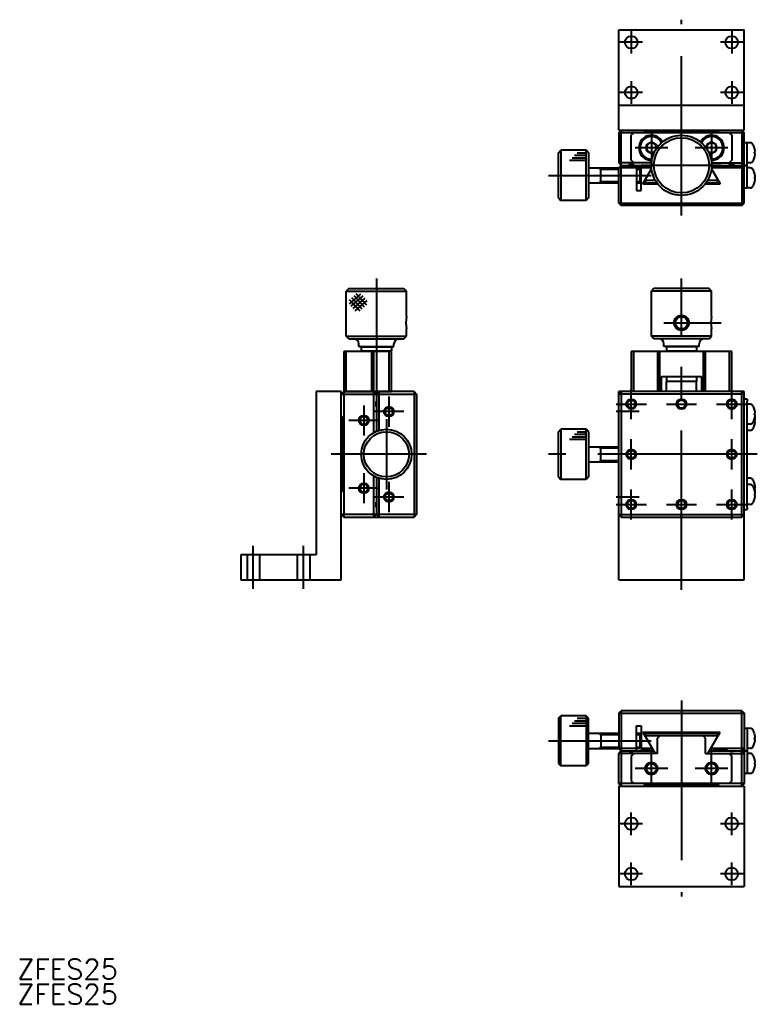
# Model space of a CAD drawing. Extents: x 1 to 277, y 0 to 196.
# Drawn here: x 0.5 to 147.4, y 0 to 196.1 of the extents above; entities that cross this region are included whole.
import ezdxf

# ---------------------------------------------------------------- set-up
doc = ezdxf.new("R2010")
doc.units = 0
doc.linetypes.add('CENTER', pattern=[50.8, 31.75, -6.35, 6.35, -6.35])
doc.linetypes.add('DASHED', pattern=[19.05, 12.7, -6.35])
doc.layers.get('0').update_dxf_attribs({"linetype": 'CONTINUOUS'})
doc.layers.add('CENTER', color=1, linetype='CENTER')
doc.styles.get("Standard").update_dxf_attribs({"font": 'txt.shx', "height": 3, "bigfont": 'bigfont.shx'})

# ---------------------------------------------------------------- blocks, each defined once
blk = doc.blocks.new('*U3')
at = {"color": 7, "linetype": 'CONTINUOUS'}
blk.add_text('ZFES25', height=4, dxfattribs=at).set_placement((0, 5))
blk = doc.blocks.new('*U4')
at = {"color": 7, "linetype": 'CONTINUOUS'}
blk.add_text('ZFES25', height=4, dxfattribs=at).set_placement((0, 0))

msp = doc.modelspace()

# ---------------------------------------------------------------- linework, layer by layer
at = {"color": 7, "linetype": 'CONTINUOUS'}
for p, q in [((119.8, 194.05), (144.8, 194.05)), ((119.8, 174.05), (119.8, 194.05)), ((144.8, 174.05), (144.8, 194.05)), ((119.8, 179.05), (144.8, 179.05)), ((119.8, 173.55), (120.3, 174.05)), ((119.8, 174.05), (144.8, 174.05)), ((144.8, 173.55), (119.8, 173.55)), ((119.8, 173.55), (119.8, 167.55)), ((120.3, 159.05), (120.3, 174.05)), ((122.3, 173.05), (122.8, 173.55)), ((122.3, 168.05), (122.3, 173.05)), ((124.8, 173.85), (124.8, 174.05)), ((139.8, 173.85), (124.8, 173.85)), ((139.8, 174.05), (139.8, 173.85)), ((141.8, 173.55), (142.3, 173.05)), ((142.3, 173.05), (142.3, 168.05)), ((144.3, 174.05), (144.8, 173.55)), ((144.3, 174.05), (144.3, 159.05)), ((144.8, 159.55), (144.8, 173.55)), ((125.3, 171.13), (126.3, 171.71)), ((125.3, 169.98), (125.3, 171.13)), ((126.3, 171.71), (127.3, 171.13)), ((127.3, 171.13), (127.3, 170.37)), ((138.3, 171.71), (137.3, 171.13)), ((137.3, 171.13), (137.3, 170.37)), ((139.3, 171.13), (138.3, 171.71)), ((139.3, 169.98), (139.3, 171.13)), ((145.4, 171.55), (144.8, 171.55)), ((145.4, 162.55), (145.4, 171.55)), ((146, 171.53), (145.4, 171.55)), ((107.8, 169.55), (108.3, 170.05)), ((107.8, 160.55), (107.8, 169.55)), ((108.3, 170.05), (108.3, 160.05)), ((113.3, 170.05), (108.3, 170.05)), ((113.3, 160.05), (113.3, 170.05)), ((113.8, 169.55), (113.3, 170.05)), ((113.8, 169.55), (113.8, 160.55)), ((126.3, 169.4), (125.3, 169.98)), ((126.95, 169.78), (126.3, 169.4)), ((137.64, 169.78), (138.3, 169.4)), ((138.3, 169.4), (139.3, 169.98)), ((146.86, 170.47), (146.86, 170.47)), ((146.86, 169.69), (146.98, 169.72)), ((146.86, 169.41), (146.86, 169.69)), ((146.86, 169.41), (146.98, 169.39)), ((146.86, 168.63), (146.86, 168.64)), ((120.3, 167.05), (119.8, 167.55)), ((126.32, 167.55), (119.8, 167.55)), ((120.3, 167.05), (119.8, 166.55)), ((120.3, 167.05), (126.74, 167.05)), ((122.8, 167.55), (122.3, 168.05)), ((123.36, 167.05), (123.36, 162.05)), ((124.26, 162.05), (124.26, 166.75)), ((124.26, 166.75), (126.07, 166.75)), ((126.32, 166.32), (126.07, 166.75)), ((137.85, 167.05), (144.3, 167.05)), ((138.28, 167.55), (144.8, 167.55)), ((138.53, 166.75), (138.28, 166.32)), ((138.53, 166.75), (141.24, 166.75)), ((141.24, 166.75), (141.24, 167.05)), ((141.24, 167.05), (144.3, 167.05)), ((142.3, 168.05), (141.8, 167.55)), ((144.8, 167.55), (144.3, 167.05)), ((144.8, 166.55), (144.3, 167.05)), ((144.8, 167.05), (145.4, 167.05)), ((145.4, 167.05), (144.8, 167.05)), ((146, 167.57), (145.4, 167.55)), ((113.8, 166.55), (119.8, 166.55)), ((116.26, 163.55), (116.26, 166.55)), ((123.99, 166.55), (119.8, 166.55)), ((119.8, 159.55), (119.8, 166.55)), ((124.26, 166.28), (123.99, 166.55)), ((123.99, 166.55), (123.99, 163.55)), ((126.18, 166.55), (124.26, 166.55)), ((124.61, 163.35), (126.34, 166.35)), ((138.26, 166.35), (139.99, 163.35)), ((144.8, 166.55), (138.41, 166.55)), ((146, 166.53), (145.4, 166.55)), ((146.86, 165.47), (146.86, 165.47)), ((146.86, 164.69), (146.98, 164.72)), ((146.86, 164.69), (146.86, 164.41)), ((113.8, 163.55), (119.8, 163.55)), ((123.36, 163.55), (123.99, 163.55)), ((124.26, 163.82), (123.99, 163.55)), ((124.61, 163.35), (127.57, 163.35)), ((124.97, 163.99), (125.22, 163.55)), ((127.1, 164.05), (125.01, 164.05)), ((125.22, 163.55), (127.42, 163.55)), ((137.02, 163.35), (139.99, 163.35)), ((137.17, 163.55), (139.37, 163.55)), ((139.59, 164.05), (137.49, 164.05)), ((139.37, 163.55), (139.62, 163.99)), ((146.86, 164.41), (146.98, 164.39)), ((146.86, 163.64), (146.86, 163.63)), ((123.36, 162.05), (124.26, 162.05)), ((144.8, 162.55), (145.4, 162.55)), ((146, 162.57), (145.4, 162.55)), ((107.8, 160.55), (108.3, 160.05)), ((113.3, 160.05), (108.3, 160.05)), ((113.8, 160.55), (113.3, 160.05)), ((119.8, 159.55), (120.3, 159.05)), ((119.8, 159.55), (144.8, 159.55)), ((144.3, 159.05), (120.3, 159.05)), ((144.3, 159.05), (144.8, 159.55)), ((66.04, 142.51), (65.54, 142.01)), ((65.54, 142.01), (77.54, 142.01)), ((65.54, 133.01), (65.54, 142.01)), ((66.04, 142.51), (77.04, 142.51)), ((77.04, 142.51), (77.54, 142.01)), ((77.54, 136.94), (77.54, 142.01)), ((126.8, 142.51), (126.3, 142.01)), ((138.3, 142.01), (126.3, 142.01)), ((126.3, 133.01), (126.3, 142.01)), ((137.8, 142.51), (126.8, 142.51)), ((137.8, 142.51), (138.3, 142.01)), ((138.3, 136.94), (138.3, 142.01)), ((77.54, 133.01), (77.54, 134.48)), ((138.3, 133.01), (138.3, 134.48)), ((65.54, 133.01), (77.54, 133.01)), ((66.04, 132.51), (65.54, 133.01)), ((66.04, 132.51), (77.04, 132.51)), ((68.04, 131.01), (68.04, 131.51)), ((75.04, 131.01), (75.04, 131.51)), ((77.04, 132.51), (77.54, 133.01)), ((138.3, 133.01), (126.3, 133.01)), ((126.8, 132.51), (126.3, 133.01)), ((137.8, 132.51), (126.8, 132.51)), ((128.8, 131.01), (128.8, 131.51)), ((135.8, 131.01), (135.8, 131.51)), ((137.8, 132.51), (138.3, 133.01)), ((65.04, 130.01), (65.04, 122.01)), ((74.54, 130.01), (65.04, 130.01)), ((65.54, 122.01), (65.54, 130.01)), ((68.04, 131.01), (75.04, 131.01)), ((68.64, 131.01), (68.54, 130.91)), ((68.54, 130.91), (68.54, 130.11)), ((68.54, 130.91), (74.54, 130.91)), ((68.54, 130.11), (74.54, 130.11)), ((68.64, 130.01), (68.54, 130.11)), ((70.54, 130.01), (70.54, 122.01)), ((71.04, 122.01), (71.04, 130.01)), ((74.04, 130.01), (74.04, 122.01)), ((74.44, 131.01), (74.54, 130.91)), ((74.44, 130.01), (74.54, 130.11)), ((74.54, 130.91), (74.54, 130.11)), ((74.54, 122.01), (74.54, 130.01)), ((142.3, 130.01), (122.3, 130.01)), ((122.3, 130.01), (122.3, 122.01)), ((122.8, 122.01), (122.8, 130.01)), ((127.5, 130.01), (127.5, 122.01)), ((128, 122.01), (128, 130.01)), ((135.8, 131.01), (128.8, 131.01)), ((129.4, 131.01), (129.3, 130.91)), ((135.3, 130.91), (129.3, 130.91)), ((129.3, 130.91), (129.3, 130.11)), ((129.3, 130.11), (135.3, 130.11)), ((129.4, 130.01), (129.3, 130.11)), ((135.2, 131.01), (135.3, 130.91)), ((135.2, 130.01), (135.3, 130.11)), ((135.3, 130.91), (135.3, 130.11)), ((136.6, 130.01), (136.6, 122.01)), ((137.1, 122.01), (137.1, 130.01)), ((141.8, 130.01), (141.8, 122.01)), ((142.3, 122.01), (142.3, 130.01)), ((128.3, 122.01), (128.3, 125.01)), ((128.3, 125.01), (136.3, 125.01)), ((129.4, 125.01), (129.3, 124.91)), ((135.3, 124.91), (129.3, 124.91)), ((129.3, 124.91), (129.3, 124.11)), ((129.3, 124.11), (135.3, 124.11)), ((129.4, 124.01), (129.3, 124.11)), ((135.3, 124.01), (129.3, 124.01)), ((129.3, 122.01), (129.3, 124.01)), ((135.2, 125.01), (135.3, 124.91)), ((135.2, 124.01), (135.3, 124.11)), ((135.3, 124.91), (135.3, 124.11)), ((135.3, 122.01), (135.3, 124.01)), ((136.3, 125.01), (136.3, 122.01)), ((64.54, 122.01), (59.54, 122.01)), ((59.54, 122.01), (59.54, 89.51)), ((64.54, 121.51), (65.04, 122.01)), ((64.54, 84.51), (64.54, 122.01)), ((65.04, 122.01), (65.04, 97.01)), ((72.04, 122.01), (65.04, 122.01)), ((65.04, 122.01), (74.54, 122.01)), ((71.04, 113.84), (71.04, 122.01)), ((71.04, 122.01), (71.54, 121.51)), ((71.54, 121.51), (72.04, 122.01)), ((79.04, 122.01), (72.04, 122.01)), ((72.04, 122.01), (72.04, 114.28)), ((79.04, 122.01), (79.54, 121.51)), ((79.04, 122.01), (79.04, 97.01)), ((119.8, 84.51), (119.8, 122.01)), ((144.8, 122.01), (119.8, 122.01)), ((119.8, 121.51), (120.3, 122.01)), ((120.3, 122.01), (120.3, 97.01)), ((144.3, 97.01), (144.3, 122.01)), ((144.3, 122.01), (144.8, 121.51)), ((144.8, 84.51), (144.8, 122.01)), ((64.54, 121.51), (79.54, 121.51)), ((71.54, 121.51), (71.54, 114.09)), ((79.54, 121.51), (79.54, 97.51)), ((144.8, 121.51), (119.8, 121.51)), ((145.4, 120.51), (144.8, 120.51)), ((145.4, 120.51), (145.4, 120.01)), ((145.4, 99.01), (145.4, 120.01)), ((146, 119.49), (145.4, 119.51)), ((146.86, 118.43), (146.86, 118.43)), ((146.86, 117.65), (146.98, 117.67)), ((146.86, 117.37), (146.86, 117.65)), ((64.54, 117.01), (64.74, 117.01)), ((64.74, 117.01), (64.74, 102.01)), ((146.86, 117.37), (146.98, 117.35)), ((146.86, 116.59), (146.86, 116.59)), ((146.86, 116.4), (146.98, 116.42)), ((146.86, 116.12), (146.86, 116.4)), ((146.86, 116.12), (146.98, 116.1)), ((107.8, 114.01), (108.3, 114.51)), ((107.8, 105.01), (107.8, 114.01)), ((108.3, 114.51), (108.3, 104.51)), ((113.3, 114.51), (108.3, 114.51)), ((113.3, 104.51), (113.3, 114.51)), ((113.8, 114.01), (113.3, 114.51)), ((113.8, 114.01), (113.8, 105.01)), ((146, 115.53), (145.4, 115.51)), ((146, 114.28), (145.4, 114.26)), ((146.86, 115.34), (146.86, 115.34)), ((113.8, 111.01), (119.8, 111.01)), ((116.26, 108.01), (116.26, 111.01)), ((113.8, 108.01), (119.8, 108.01)), ((71.04, 97.01), (71.04, 105.18)), ((71.54, 104.93), (71.54, 97.51)), ((72.04, 104.74), (72.04, 97.01)), ((107.8, 105.01), (108.3, 104.51)), ((113.3, 104.51), (108.3, 104.51)), ((113.8, 105.01), (113.3, 104.51)), ((146, 104.74), (145.4, 104.76)), ((64.74, 102.01), (64.54, 102.01)), ((146, 103.49), (145.4, 103.51)), ((146.86, 103.68), (146.86, 103.68)), ((146.86, 102.9), (146.98, 102.92)), ((146.86, 102.9), (146.86, 102.62)), ((146.86, 102.62), (146.98, 102.6)), ((146.86, 102.43), (146.86, 102.43)), ((146.86, 101.65), (146.98, 101.67)), ((146.86, 101.65), (146.86, 101.37)), ((146.86, 101.37), (146.98, 101.35)), ((146.86, 100.59), (146.86, 100.59)), ((144.8, 98.51), (145.4, 98.51)), ((146, 99.53), (145.4, 99.51)), ((145.4, 99.01), (145.4, 98.51)), ((79.54, 97.51), (64.54, 97.51)), ((65.04, 97.01), (64.54, 97.51)), ((65.04, 97.01), (72.04, 97.01)), ((71.54, 97.51), (71.04, 97.01)), ((72.04, 97.01), (71.54, 97.51)), ((72.04, 97.01), (79.04, 97.01)), ((79.54, 97.51), (79.04, 97.01)), ((119.8, 97.51), (144.8, 97.51)), ((120.3, 97.01), (119.8, 97.51)), ((120.3, 97.01), (144.3, 97.01)), ((144.8, 97.51), (144.3, 97.01)), ((59.54, 89.51), (44.54, 89.51)), ((44.54, 89.51), (44.54, 84.51)), ((44.54, 84.51), (64.54, 84.51)), ((119.8, 84.51), (144.8, 84.51)), ((107.8, 56.96), (108.3, 57.46)), ((107.8, 56.96), (107.8, 47.96)), ((108.3, 47.46), (108.3, 57.46)), ((113.3, 57.46), (108.3, 57.46)), ((113.3, 57.46), (113.3, 47.46)), ((113.8, 56.96), (113.3, 57.46)), ((113.8, 47.96), (113.8, 56.96)), ((119.8, 57.96), (120.3, 58.46)), ((119.8, 57.96), (144.8, 57.96)), ((119.8, 57.96), (119.8, 50.96)), ((120.3, 58.46), (120.3, 43.46)), ((144.3, 58.46), (120.3, 58.46)), ((144.3, 43.46), (144.3, 58.46)), ((144.3, 58.46), (144.8, 57.96)), ((144.8, 57.96), (144.8, 43.96)), ((123.36, 55.46), (124.26, 55.46)), ((123.36, 50.46), (123.36, 55.46)), ((124.26, 55.46), (124.26, 50.76)), ((144.8, 54.96), (145.4, 54.96)), ((145.4, 54.96), (145.4, 45.96)), ((146, 54.94), (145.4, 54.96)), ((113.8, 53.96), (119.8, 53.96)), ((116.26, 53.96), (116.26, 50.96)), ((123.36, 53.96), (123.99, 53.96)), ((124.26, 53.69), (123.99, 53.96)), ((123.99, 53.96), (123.99, 50.96)), ((124.61, 54.16), (127.03, 49.96)), ((124.61, 54.16), (139.99, 54.16)), ((124.97, 53.52), (125.22, 53.96)), ((139.59, 53.46), (125.01, 53.46)), ((125.22, 53.96), (139.37, 53.96)), ((127.5, 52.96), (128, 53.46)), ((127.5, 49.96), (127.5, 52.96)), ((137.1, 52.96), (136.6, 53.46)), ((137.1, 49.96), (137.1, 52.96)), ((137.57, 49.96), (139.99, 54.16)), ((139.37, 53.96), (139.62, 53.52)), ((146.86, 53.87), (146.86, 53.87)), ((146.86, 53.09), (146.98, 53.12)), ((146.86, 52.82), (146.86, 53.09)), ((124.26, 51.23), (123.99, 50.96)), ((126.32, 51.19), (126.07, 50.76)), ((138.53, 50.76), (138.28, 51.19)), ((146, 50.98), (145.4, 50.96)), ((146.86, 52.82), (146.98, 52.79)), ((146.86, 52.04), (146.86, 52.04)), ((113.8, 50.96), (119.8, 50.96)), ((123.99, 50.96), (119.8, 50.96)), ((120.3, 50.46), (119.8, 50.96)), ((120.3, 50.46), (119.8, 49.96)), ((127.5, 49.96), (119.8, 49.96)), ((119.8, 43.96), (119.8, 49.96)), ((120.3, 50.46), (126.74, 50.46)), ((122.8, 49.96), (122.3, 49.46)), ((122.3, 49.46), (122.3, 44.46)), ((126.18, 50.96), (124.26, 50.96)), ((124.26, 50.76), (126.07, 50.76)), ((137.1, 49.96), (144.8, 49.96)), ((137.85, 50.46), (144.3, 50.46)), ((144.8, 50.96), (138.41, 50.96)), ((138.53, 50.76), (141.24, 50.76)), ((141.24, 50.76), (141.24, 50.46)), ((141.24, 50.46), (144.3, 50.46)), ((142.3, 49.46), (141.8, 49.96)), ((142.3, 44.46), (142.3, 49.46)), ((144.8, 50.96), (144.3, 50.46)), ((144.8, 49.96), (144.3, 50.46)), ((144.8, 50.46), (145.4, 50.46)), ((145.4, 50.46), (144.8, 50.46)), ((146, 49.94), (145.4, 49.96)), ((107.8, 47.96), (108.3, 47.46)), ((113.3, 47.46), (108.3, 47.46)), ((113.8, 47.96), (113.3, 47.46)), ((146.86, 48.87), (146.86, 48.87)), ((146.86, 48.09), (146.98, 48.12)), ((146.86, 48.09), (146.86, 47.82)), ((146.86, 47.82), (146.98, 47.79)), ((145.4, 45.96), (144.8, 45.96)), ((146, 45.98), (145.4, 45.96)), ((146.86, 47.04), (146.86, 47.04)), ((119.8, 43.96), (120.3, 43.46)), ((144.8, 43.96), (119.8, 43.96)), ((119.8, 43.46), (144.8, 43.46)), ((119.8, 43.46), (119.8, 23.46)), ((122.3, 44.46), (122.8, 43.96)), ((139.8, 43.66), (124.8, 43.66)), ((124.8, 43.66), (124.8, 43.46)), ((139.8, 43.46), (139.8, 43.66)), ((141.8, 43.96), (142.3, 44.46)), ((144.3, 43.46), (144.8, 43.96)), ((144.8, 43.46), (144.8, 23.46)), ((119.8, 23.46), (144.8, 23.46))]:
    msp.add_line(p, q, dxfattribs=at)
at = {"color": 3, "linetype": 'CONTINUOUS'}
for p, q in [((113.29, 168.99), (111.01, 168.99)), ((113.29, 169.49), (111.51, 169.49)), ((113.29, 167.99), (110.01, 167.99)), ((113.29, 168.49), (110.51, 168.49)), ((115.79, 166.55), (116.26, 166.28)), ((116.26, 166.28), (119.8, 166.28)), ((123.36, 166.28), (124.26, 166.28)), ((115.79, 163.55), (116.26, 163.82)), ((116.26, 163.82), (119.8, 163.82)), ((123.36, 163.82), (124.26, 163.82)), ((66.16, 139.45), (68.48, 141.5)), ((69.62, 139.2), (67.54, 141.47)), ((68.29, 137.99), (66.19, 140.28)), ((66.55, 139), (68.88, 141.05)), ((68.73, 138.39), (66.64, 140.68)), ((66.95, 138.55), (69.28, 140.6)), ((69.18, 138.8), (67.09, 141.07)), ((67.35, 138.1), (69.68, 140.15)), ((113.29, 113.95), (111.51, 113.95)), ((113.29, 112.45), (110.01, 112.45)), ((113.29, 112.95), (110.51, 112.95)), ((113.29, 113.45), (111.01, 113.45)), ((115.79, 111.01), (116.26, 110.74)), ((119.8, 110.74), (116.26, 110.74)), ((115.79, 108.01), (116.26, 108.28)), ((116.26, 108.28), (119.8, 108.28)), ((113.29, 56.9), (111.51, 56.9)), ((113.29, 55.4), (110.01, 55.4)), ((113.29, 55.9), (110.51, 55.9)), ((113.29, 56.4), (111.01, 56.4)), ((115.79, 53.96), (116.26, 53.69)), ((116.26, 53.69), (119.8, 53.69)), ((123.36, 53.69), (124.26, 53.69)), ((115.79, 50.96), (116.26, 51.23)), ((116.26, 51.23), (119.8, 51.23)), ((123.36, 51.23), (124.26, 51.23))]:
    msp.add_line(p, q, dxfattribs=at)
at = {"color": 3, "linetype": 'DASHED'}
for p, q in [((45.79, 89.51), (45.79, 84.51)), ((48.29, 89.51), (48.29, 84.51)), ((55.79, 89.51), (55.79, 84.51)), ((58.29, 89.51), (58.29, 84.51))]:
    msp.add_line(p, q, dxfattribs=at)
at = {"color": 7, "linetype": 'CONTINUOUS'}
for centre, radius in [((122.3, 191.55), 1.25), ((142.3, 191.55), 1.25), ((122.3, 181.55), 1.25), ((142.3, 181.55), 1.25), ((132.3, 167.05), 6), ((132.3, 167.05), 5.5), ((132.3, 135.71), 1.23), ((122.3, 119.51), 0.783), ((132.3, 119.51), 0.783), ((142.3, 119.51), 0.783), ((74.04, 118.01), 0.783), ((69.04, 116.26), 0.783), ((73.54, 109.51), 5), ((73.54, 109.51), 4.5), ((122.3, 109.51), 0.783), ((142.3, 109.51), 0.783), ((69.04, 102.76), 0.783), ((74.04, 101.01), 0.783), ((122.3, 99.51), 0.783), ((132.3, 99.51), 0.783), ((142.3, 99.51), 0.783), ((126.3, 46.96), 1.01), ((138.3, 46.96), 1.01), ((122.3, 35.96), 1.25), ((142.3, 35.96), 1.25), ((122.3, 25.96), 1.25), ((142.3, 25.96), 1.25)]:
    msp.add_circle(centre, radius, dxfattribs=at)
at = {"color": 3, "linetype": 'CONTINUOUS'}
for centre, radius in [((132.3, 135.71), 1.5), ((122.3, 119.51), 1), ((132.3, 119.51), 1), ((142.3, 119.51), 1), ((74.04, 118.01), 1), ((69.04, 116.26), 1), ((122.3, 109.51), 1), ((142.3, 109.51), 1), ((69.04, 102.76), 1), ((74.04, 101.01), 1), ((122.3, 99.51), 1), ((132.3, 99.51), 1), ((142.3, 99.51), 1), ((126.3, 46.96), 1.25), ((138.3, 46.96), 1.25)]:
    msp.add_circle(centre, radius, dxfattribs=at)
at = {"color": 7, "linetype": 'CONTINUOUS'}
for centre, radius, start, end in [((126.3, 170.55), 2.5, 27.558, 271.9292), ((126.3, 170.55), 2.25, 26.1115, 273.3757), ((138.3, 170.55), 2.5, 268.0708, 152.442), ((138.3, 170.55), 2.25, 266.6243, 153.8885), ((126.3, 170.55), 1, 347.2361, 312.251), ((138.3, 170.55), 1, 227.749, 192.7639), ((145.98, 170.89), 0.64, 31.5446, 88), ((143.8, 169.55), 3.2, 17.0112, 31.5446), ((143.8, 169.55), 3.2, 328.4554, 342.9888), ((146.8, 170.47), 0.06, 0, 17.0112), ((143.79, 169.56), 3.2, 5.1036, 16.5563), ((143.79, 169.55), 3.2, 343.4437, 354.8964), ((146.8, 168.63), 0.06, 342.9888, 0), ((145.6, 169.72), 1.38, 4.6081, 5.1031), ((145.59, 169.72), 1.4, 4.1134, 4.6103), ((145.67, 169.72), 1.31, 3.5906, 4.1156), ((145.83, 169.73), 1.15, 3.01, 3.5933), ((145.98, 169.74), 1, 2.3615, 3.0061), ((146.06, 169.75), 0.924, 2.0231, 2.3581), ((146.8, 169.75), 0.189, 355.8009, 356.7588), ((146.84, 169.74), 0.145, 354.6528, 355.8056), ((146.88, 169.74), 0.106, 353.2298, 354.66), ((146.91, 169.74), 0.0743, 351.4055, 353.24), ((146.93, 169.73), 0.0521, 349.1077, 351.4128), ((146.95, 169.73), 0.0349, 346.1416, 349.1248), ((146.96, 169.73), 0.0218, 342.1299, 346.1742), ((146.97, 169.72), 0.0126, 336.4091, 342.1865), ((146.98, 169.72), 0.00663, 327.6798, 336.4977), ((146.98, 169.72), 0.00314, 313.3693, 327.8303), ((146.98, 169.72), 0.00149, 289.6183, 313.4183), ((146.98, 169.39), 0.00148, 46.6629, 70.3331), ((146.98, 169.39), 0.00311, 32.2657, 46.6773), ((146.98, 169.39), 0.00652, 23.5956, 32.4483), ((146.97, 169.38), 0.0125, 17.9483, 23.7218), ((146.96, 169.38), 0.0216, 13.9752, 18.0108), ((146.95, 169.38), 0.0345, 11.0271, 14.0095), ((146.93, 169.37), 0.0515, 8.7421, 11.0469), ((146.91, 169.37), 0.0731, 6.9078, 8.7542), ((146.88, 169.37), 0.101, 5.4143, 6.9095), ((146.85, 169.36), 0.14, 4.2318, 5.4225), ((146.8, 169.36), 0.185, 3.2583, 4.2371), ((146.05, 169.36), 0.934, 357.654, 357.9838), ((145.99, 169.36), 0.997, 357.3356, 357.6543), ((145.94, 169.37), 1.05, 357.0243, 357.3359), ((145.86, 169.37), 1.13, 356.4226, 357.0183), ((145.69, 169.38), 1.3, 355.8913, 356.4252), ((145.59, 169.39), 1.4, 354.8971, 355.8922), ((146.13, 169.75), 0.859, 1.6747, 2.0234), ((146.2, 169.75), 0.784, 1.3074, 1.6751), ((146.28, 169.75), 0.702, 0.9147, 1.3079), ((146.37, 169.75), 0.616, 0.4884, 0.9154), ((146.46, 169.75), 0.528, 0.0176, 0.4894), ((146.54, 169.75), 0.444, 359.4886, 0.0177), ((146.59, 169.75), 0.392, 358.9136, 359.4887), ((146.64, 169.75), 0.341, 358.2807, 358.9149), ((146.7, 169.75), 0.288, 357.57, 358.2824), ((146.75, 169.75), 0.237, 356.7556, 357.5723), ((146.75, 169.36), 0.235, 2.435, 3.2618), ((146.7, 169.36), 0.289, 1.7225, 2.4375), ((146.64, 169.35), 0.345, 1.0928, 1.7242), ((146.58, 169.35), 0.401, 0.5256, 1.0941), ((146.53, 169.35), 0.455, 0.0059, 0.5267), ((146.48, 169.35), 0.509, 359.5228, 0.0056), ((146.39, 169.35), 0.599, 359.0896, 359.5232), ((146.29, 169.35), 0.691, 358.6948, 359.0904), ((146.21, 169.36), 0.78, 358.3284, 358.6954), ((146.12, 169.36), 0.861, 357.9834, 358.3289), ((122.3, 165.05), 2.1, 72.2472, 107.7528), ((142.3, 165.05), 2.1, 72.2472, 107.7528), ((145.98, 168.21), 0.64, 272, 328.4554), ((145.98, 165.89), 0.64, 31.5446, 88), ((143.8, 164.55), 3.2, 17.0112, 31.5446), ((146.8, 165.47), 0.06, 0, 17.0112), ((143.79, 164.56), 3.2, 5.1036, 16.5563), ((145.59, 164.72), 1.4, 4.1078, 5.1029), ((145.69, 164.73), 1.3, 3.5748, 4.1087), ((145.86, 164.74), 1.13, 2.9817, 3.5774), ((145.99, 164.74), 0.997, 2.3457, 2.6644), ((145.94, 164.74), 1.05, 2.6641, 2.9757), ((146.05, 164.74), 0.934, 2.0162, 2.346), ((146.91, 164.74), 0.0731, 351.2458, 353.0922), ((146.88, 164.74), 0.101, 353.0905, 354.5857), ((146.85, 164.74), 0.14, 354.5775, 355.7682), ((146.8, 164.75), 0.185, 355.7629, 356.7417), ((146.98, 164.72), 0.00148, 289.6669, 313.3371), ((146.98, 164.72), 0.00311, 313.3227, 327.7343), ((146.98, 164.72), 0.00652, 327.5517, 336.4044), ((146.97, 164.72), 0.0125, 336.2782, 342.0517), ((146.96, 164.73), 0.0216, 341.9892, 346.0248), ((146.95, 164.73), 0.0345, 345.9905, 348.9729), ((146.93, 164.73), 0.0515, 348.9531, 351.2579), ((146.12, 164.75), 0.861, 1.6711, 2.0166), ((146.29, 164.75), 0.691, 0.9096, 1.3052), ((146.21, 164.75), 0.78, 1.3046, 1.6716), ((146.48, 164.75), 0.509, 359.9944, 0.4772), ((146.39, 164.75), 0.599, 0.4768, 0.9104), ((146.64, 164.75), 0.345, 358.2758, 358.9072), ((146.58, 164.75), 0.401, 358.9059, 359.4744), ((146.53, 164.75), 0.455, 359.4733, 359.9941), ((146.75, 164.75), 0.235, 356.7382, 357.565), ((146.7, 164.75), 0.289, 357.5625, 358.2775), ((145.98, 163.21), 0.64, 272, 328.4554), ((143.8, 164.55), 3.2, 328.4554, 342.9888), ((143.79, 164.55), 3.2, 343.4437, 354.8964), ((146.8, 163.63), 0.06, 342.9888, 0), ((146.95, 164.38), 0.0349, 10.8752, 13.8584), ((146.96, 164.38), 0.0218, 13.8258, 17.8701), ((146.97, 164.38), 0.0126, 17.8135, 23.5909), ((146.98, 164.39), 0.00663, 23.5023, 32.3202), ((146.98, 164.39), 0.00314, 32.1697, 46.6307), ((146.98, 164.39), 0.00149, 46.5817, 70.3817), ((146.84, 164.36), 0.145, 4.1944, 5.3472), ((146.88, 164.37), 0.106, 5.34, 6.7702), ((146.91, 164.37), 0.0743, 6.76, 8.5945), ((146.93, 164.37), 0.0521, 8.5872, 10.8923), ((146.8, 164.36), 0.189, 3.2412, 4.1991), ((146.06, 164.36), 0.924, 357.6419, 357.9769), ((145.98, 164.36), 1, 356.9939, 357.6385), ((145.83, 164.37), 1.15, 356.4067, 356.99), ((145.67, 164.38), 1.31, 355.8844, 356.4094), ((145.59, 164.39), 1.4, 355.3897, 355.8866), ((145.6, 164.39), 1.38, 354.8969, 355.3919), ((146.7, 164.36), 0.288, 1.7176, 2.43), ((146.75, 164.36), 0.237, 2.4277, 3.2444), ((146.54, 164.35), 0.444, 359.9823, 0.5114), ((146.59, 164.35), 0.392, 0.5113, 1.0864), ((146.64, 164.35), 0.341, 1.0851, 1.7193), ((146.37, 164.35), 0.616, 359.0846, 359.5116), ((146.46, 164.35), 0.528, 359.5106, 359.9824), ((146.2, 164.36), 0.784, 358.3249, 358.6926), ((146.28, 164.35), 0.702, 358.6921, 359.0853), ((146.13, 164.36), 0.859, 357.9766, 358.3253), ((83.42, 135.71), 6, 168.1754, 191.8246), ((144.17, 135.71), 6, 168.1754, 191.8246), ((67.04, 131.51), 1, 0, 90), ((76.04, 131.51), 1, 90, 180), ((127.8, 131.51), 1, 0, 90), ((136.8, 131.51), 1, 90, 180), ((73.54, 119.51), 2.1, 162.2472, 197.7528), ((145.98, 118.85), 0.64, 31.5446, 88), ((143.8, 117.51), 3.2, 17.0112, 31.5446), ((146.8, 118.43), 0.06, 0, 17.0112), ((143.79, 117.51), 3.2, 5.1037, 16.5562), ((145.6, 117.68), 1.38, 4.6081, 5.1031), ((145.59, 117.68), 1.4, 4.1134, 4.6103), ((145.67, 117.68), 1.31, 3.5906, 4.1156), ((145.83, 117.69), 1.15, 3.01, 3.5933), ((145.98, 117.7), 1, 2.3615, 3.0061), ((146.06, 117.7), 0.924, 2.0231, 2.3581), ((146.8, 117.7), 0.189, 355.8009, 356.7588), ((146.84, 117.7), 0.145, 354.6528, 355.8056), ((146.88, 117.7), 0.106, 353.2298, 354.66), ((146.91, 117.69), 0.0743, 351.4055, 353.24), ((146.93, 117.69), 0.0521, 349.1077, 351.4128), ((146.95, 117.69), 0.0349, 346.1416, 349.1248), ((146.96, 117.68), 0.0218, 342.1299, 346.1742), ((146.97, 117.68), 0.0126, 336.4091, 342.1865), ((146.98, 117.68), 0.00663, 327.6798, 336.4977), ((146.98, 117.68), 0.00314, 313.3693, 327.8303), ((146.98, 117.67), 0.00149, 289.6183, 313.4183), ((146.13, 117.7), 0.859, 1.6747, 2.0234), ((146.2, 117.71), 0.784, 1.3074, 1.6751), ((146.28, 117.71), 0.702, 0.9147, 1.3079), ((146.37, 117.71), 0.616, 0.4884, 0.9154), ((146.46, 117.71), 0.528, 0.0176, 0.4894), ((146.54, 117.71), 0.444, 359.4886, 0.0177), ((146.59, 117.71), 0.392, 358.9136, 359.4887), ((146.64, 117.71), 0.341, 358.2807, 358.9149), ((146.7, 117.71), 0.288, 357.57, 358.2824), ((146.75, 117.71), 0.237, 356.7556, 357.5723), ((145.98, 116.17), 0.64, 272, 328.4554), ((143.8, 117.51), 3.2, 328.4554, 342.9888), ((143.79, 117.51), 3.2, 343.4438, 354.8964), ((146.8, 116.59), 0.06, 342.9888, 0), ((143.79, 116.26), 3.2, 343.4438, 354.8964), ((143.79, 116.26), 3.21, 5.1049, 11.1716), ((146.98, 117.35), 0.00148, 46.6629, 70.3331), ((146.98, 117.35), 0.00311, 32.2657, 46.6773), ((146.98, 117.34), 0.00652, 23.5956, 32.4483), ((146.97, 117.34), 0.0125, 17.9483, 23.7218), ((146.96, 117.34), 0.0216, 13.9752, 18.0108), ((146.95, 117.33), 0.0345, 11.0271, 14.0095), ((146.93, 117.33), 0.0515, 8.7421, 11.0469), ((146.91, 117.33), 0.0731, 6.9078, 8.7542), ((146.88, 117.33), 0.101, 5.4143, 6.9095), ((146.85, 117.32), 0.14, 4.2318, 5.4225), ((146.8, 117.32), 0.185, 3.2583, 4.2371), ((146.05, 117.32), 0.934, 357.654, 357.9838), ((145.99, 117.32), 0.997, 357.3356, 357.6543), ((145.94, 117.32), 1.05, 357.0243, 357.3359), ((145.86, 117.33), 1.13, 356.4226, 357.0183), ((145.69, 117.34), 1.3, 355.8913, 356.4252), ((145.59, 117.35), 1.4, 354.8971, 355.8922), ((145.6, 116.43), 1.38, 4.6081, 5.1031), ((145.59, 116.43), 1.4, 4.1134, 4.6103), ((145.67, 116.43), 1.31, 3.5906, 4.1156), ((145.83, 116.44), 1.15, 3.01, 3.5933), ((145.98, 116.45), 1, 2.3615, 3.0061), ((146.06, 116.45), 0.924, 2.0231, 2.3581), ((146.8, 116.45), 0.189, 355.8009, 356.7588), ((146.84, 116.45), 0.145, 354.6528, 355.8056), ((146.88, 116.45), 0.106, 353.2298, 354.66), ((146.91, 116.44), 0.0743, 351.4055, 353.24), ((146.93, 116.44), 0.0521, 349.1077, 351.4128), ((146.95, 116.44), 0.0349, 346.1416, 349.1248), ((146.96, 116.43), 0.0218, 342.1299, 346.1742), ((146.97, 116.43), 0.0126, 336.4091, 342.1865), ((146.98, 116.43), 0.00663, 327.6798, 336.4977), ((146.98, 116.43), 0.00314, 313.3693, 327.8303), ((146.98, 116.42), 0.00149, 289.6183, 313.4183), ((146.98, 116.1), 0.00148, 46.6629, 70.3331), ((146.98, 116.1), 0.00311, 32.2657, 46.6773), ((146.98, 116.09), 0.00652, 23.5956, 32.4483), ((146.97, 116.09), 0.0125, 17.9483, 23.7218), ((146.96, 116.09), 0.0216, 13.9752, 18.0108), ((146.95, 116.08), 0.0345, 11.0271, 14.0095), ((146.93, 116.08), 0.0515, 8.7421, 11.0469), ((146.91, 116.08), 0.0731, 6.9078, 8.7542), ((146.88, 116.08), 0.101, 5.4143, 6.9095), ((146.85, 116.07), 0.14, 4.2318, 5.4225), ((146.8, 116.07), 0.185, 3.2583, 4.2371), ((146.05, 116.07), 0.934, 357.654, 357.9838), ((145.99, 116.07), 0.997, 357.3356, 357.6543), ((145.94, 116.07), 1.05, 357.0243, 357.3359), ((145.86, 116.08), 1.13, 356.4226, 357.0183), ((145.69, 116.09), 1.3, 355.8913, 356.4252), ((145.59, 116.1), 1.4, 354.8971, 355.8922), ((146.75, 117.32), 0.235, 2.435, 3.2618), ((146.7, 117.31), 0.289, 1.7225, 2.4375), ((146.64, 117.31), 0.345, 1.0928, 1.7242), ((146.58, 117.31), 0.401, 0.5256, 1.0941), ((146.53, 117.31), 0.455, 0.0059, 0.5267), ((146.48, 117.31), 0.509, 359.5228, 0.0056), ((146.39, 117.31), 0.599, 359.0896, 359.5232), ((146.29, 117.31), 0.691, 358.6948, 359.0904), ((146.21, 117.31), 0.78, 358.3284, 358.6954), ((146.12, 117.32), 0.861, 357.9834, 358.3289), ((146.13, 116.45), 0.859, 1.6747, 2.0234), ((146.2, 116.46), 0.784, 1.3074, 1.6751), ((146.28, 116.46), 0.702, 0.9147, 1.3079), ((146.37, 116.46), 0.616, 0.4884, 0.9154), ((146.46, 116.46), 0.528, 0.0176, 0.4894), ((146.54, 116.46), 0.444, 359.4886, 0.0177), ((146.59, 116.46), 0.392, 358.9136, 359.4887), ((146.64, 116.46), 0.341, 358.2807, 358.9149), ((146.7, 116.46), 0.288, 357.57, 358.2824), ((146.75, 116.46), 0.237, 356.7556, 357.5723), ((146.75, 116.07), 0.235, 2.435, 3.2618), ((146.7, 116.06), 0.289, 1.7225, 2.4375), ((146.64, 116.06), 0.345, 1.0928, 1.7242), ((146.58, 116.06), 0.401, 0.5256, 1.0941), ((146.53, 116.06), 0.455, 0.0059, 0.5267), ((146.48, 116.06), 0.509, 359.5228, 0.0056), ((146.39, 116.06), 0.599, 359.0896, 359.5232), ((146.29, 116.06), 0.691, 358.6948, 359.0904), ((146.21, 116.06), 0.78, 358.3284, 358.6954), ((146.12, 116.07), 0.861, 357.9834, 358.3289), ((145.98, 114.92), 0.64, 272, 328.4554), ((143.8, 116.26), 3.2, 328.4554, 342.9888), ((146.8, 115.34), 0.06, 342.9888, 0), ((145.98, 104.1), 0.64, 31.5446, 88), ((143.8, 102.76), 3.2, 17.0112, 31.5446), ((145.98, 102.85), 0.64, 31.5446, 88), ((143.8, 101.51), 3.2, 17.0112, 31.5446), ((146.8, 103.68), 0.06, 360, 17.0112), ((143.79, 102.76), 3.2, 5.1036, 16.5562), ((146.8, 102.43), 0.06, 360, 17.0112), ((143.79, 101.51), 3.2, 5.1036, 16.5562), ((143.79, 102.76), 3.21, 348.8284, 354.8951), ((145.59, 102.93), 1.4, 4.1078, 5.1029), ((145.69, 102.93), 1.3, 3.5748, 4.1087), ((145.86, 102.94), 1.13, 2.9817, 3.5774), ((145.99, 102.95), 0.997, 2.3457, 2.6644), ((145.94, 102.95), 1.05, 2.6641, 2.9757), ((146.05, 102.95), 0.934, 2.0162, 2.346), ((146.88, 102.95), 0.101, 353.0905, 354.5857), ((146.85, 102.95), 0.14, 354.5775, 355.7682), ((146.8, 102.95), 0.185, 355.7629, 356.7417), ((146.97, 102.93), 0.0125, 336.2782, 342.0517), ((146.96, 102.93), 0.0216, 341.9892, 346.0248), ((146.95, 102.94), 0.0345, 345.9905, 348.9729), ((146.93, 102.94), 0.0515, 348.9531, 351.2579), ((146.91, 102.94), 0.0731, 351.2458, 353.0922), ((146.98, 102.92), 0.00148, 289.6669, 313.3371), ((146.98, 102.93), 0.00311, 313.3227, 327.7343), ((146.98, 102.93), 0.00652, 327.5517, 336.4044), ((146.97, 102.59), 0.0126, 17.8135, 23.5909), ((146.98, 102.59), 0.00663, 23.5023, 32.3202), ((146.98, 102.6), 0.00314, 32.1697, 46.6307), ((146.98, 102.6), 0.00149, 46.5817, 70.3817), ((146.88, 102.57), 0.106, 5.34, 6.7702), ((146.91, 102.58), 0.0743, 6.76, 8.5945), ((146.93, 102.58), 0.0521, 8.5872, 10.8923), ((146.95, 102.58), 0.0349, 10.8752, 13.8584), ((146.96, 102.59), 0.0218, 13.8258, 17.8701), ((146.8, 102.57), 0.189, 3.2412, 4.1991), ((146.84, 102.57), 0.145, 4.1944, 5.3472), ((146.06, 102.57), 0.924, 357.6419, 357.9769), ((145.98, 102.57), 1, 356.9939, 357.6385), ((145.83, 102.58), 1.15, 356.4067, 356.99), ((145.67, 102.59), 1.31, 355.8844, 356.4094), ((145.59, 102.6), 1.4, 355.3897, 355.8866), ((145.6, 102.59), 1.38, 354.8969, 355.3919), ((146.21, 102.96), 0.78, 1.3046, 1.6716), ((146.12, 102.95), 0.861, 1.6711, 2.0166), ((146.48, 102.96), 0.509, 359.9944, 0.4772), ((146.39, 102.96), 0.599, 0.4768, 0.9104), ((146.29, 102.96), 0.691, 0.9096, 1.3052), ((146.58, 102.96), 0.401, 358.9059, 359.4744), ((146.53, 102.96), 0.455, 359.4733, 359.9941), ((146.75, 102.96), 0.235, 356.7382, 357.565), ((146.7, 102.96), 0.289, 357.5625, 358.2775), ((146.64, 102.96), 0.345, 358.2758, 358.9072), ((146.7, 102.56), 0.288, 1.7176, 2.43), ((146.75, 102.56), 0.237, 2.4277, 3.2444), ((146.59, 102.56), 0.392, 0.5113, 1.0864), ((146.64, 102.56), 0.341, 1.0851, 1.7193), ((146.37, 102.56), 0.616, 359.0846, 359.5116), ((146.46, 102.56), 0.528, 359.5106, 359.9824), ((146.54, 102.56), 0.444, 359.9823, 0.5114), ((146.2, 102.56), 0.784, 358.3249, 358.6926), ((146.28, 102.56), 0.702, 358.6921, 359.0853), ((146.13, 102.57), 0.859, 357.9766, 358.3253), ((73.54, 99.51), 2.1, 162.2472, 197.7528), ((143.8, 101.51), 3.2, 328.4554, 342.9888), ((143.79, 101.51), 3.2, 343.4438, 354.8963), ((146.8, 100.59), 0.06, 342.9888, 360), ((145.59, 101.68), 1.4, 4.1078, 5.1029), ((145.69, 101.68), 1.3, 3.5748, 4.1087), ((145.86, 101.69), 1.13, 2.9817, 3.5774), ((145.99, 101.7), 0.997, 2.3457, 2.6644), ((145.94, 101.7), 1.05, 2.6641, 2.9757), ((146.05, 101.7), 0.934, 2.0162, 2.346), ((146.88, 101.7), 0.101, 353.0905, 354.5857), ((146.85, 101.7), 0.14, 354.5775, 355.7682), ((146.8, 101.7), 0.185, 355.7629, 356.7417), ((146.97, 101.68), 0.0125, 336.2782, 342.0517), ((146.96, 101.68), 0.0216, 341.9892, 346.0248), ((146.95, 101.69), 0.0345, 345.9905, 348.9729), ((146.93, 101.69), 0.0515, 348.9531, 351.2579), ((146.91, 101.69), 0.0731, 351.2458, 353.0922), ((146.98, 101.67), 0.00148, 289.6669, 313.3371), ((146.98, 101.68), 0.00311, 313.3227, 327.7343), ((146.98, 101.68), 0.00652, 327.5517, 336.4044), ((146.97, 101.34), 0.0126, 17.8135, 23.5909), ((146.98, 101.34), 0.00663, 23.5023, 32.3202), ((146.98, 101.35), 0.00314, 32.1697, 46.6307), ((146.98, 101.35), 0.00149, 46.5817, 70.3817), ((146.88, 101.32), 0.106, 5.34, 6.7702), ((146.91, 101.33), 0.0743, 6.76, 8.5945), ((146.93, 101.33), 0.0521, 8.5872, 10.8923), ((146.95, 101.33), 0.0349, 10.8752, 13.8584), ((146.96, 101.34), 0.0218, 13.8258, 17.8701), ((146.8, 101.32), 0.189, 3.2412, 4.1991), ((146.84, 101.32), 0.145, 4.1944, 5.3472), ((146.06, 101.32), 0.924, 357.6419, 357.9769), ((145.98, 101.32), 1, 356.9939, 357.6385), ((145.83, 101.33), 1.15, 356.4067, 356.99), ((145.67, 101.34), 1.31, 355.8844, 356.4094), ((145.59, 101.35), 1.4, 355.3897, 355.8866), ((145.6, 101.34), 1.38, 354.8969, 355.3919), ((146.21, 101.71), 0.78, 1.3046, 1.6716), ((146.12, 101.7), 0.861, 1.6711, 2.0166), ((146.48, 101.71), 0.509, 359.9944, 0.4772), ((146.39, 101.71), 0.599, 0.4768, 0.9104), ((146.29, 101.71), 0.691, 0.9096, 1.3052), ((146.58, 101.71), 0.401, 358.9059, 359.4744), ((146.53, 101.71), 0.455, 359.4733, 359.9941), ((146.75, 101.71), 0.235, 356.7382, 357.565), ((146.7, 101.71), 0.289, 357.5625, 358.2775), ((146.64, 101.71), 0.345, 358.2758, 358.9072), ((146.7, 101.31), 0.288, 1.7176, 2.43), ((146.75, 101.31), 0.237, 2.4277, 3.2444), ((146.59, 101.31), 0.392, 0.5113, 1.0864), ((146.64, 101.31), 0.341, 1.0851, 1.7193), ((146.37, 101.31), 0.616, 359.0846, 359.5116), ((146.46, 101.31), 0.528, 359.5106, 359.9824), ((146.54, 101.31), 0.444, 359.9823, 0.5114), ((146.2, 101.31), 0.784, 358.3249, 358.6926), ((146.28, 101.31), 0.702, 358.6921, 359.0853), ((146.13, 101.32), 0.859, 357.9766, 358.3253), ((145.98, 100.17), 0.64, 272, 328.4554), ((145.98, 54.3), 0.64, 31.5446, 88), ((143.8, 52.96), 3.2, 17.0112, 31.5446), ((146.8, 53.87), 0.06, 0, 17.0112), ((143.79, 52.96), 3.2, 5.1036, 16.5563), ((145.6, 53.12), 1.38, 4.6081, 5.1031), ((145.59, 53.12), 1.4, 4.1134, 4.6103), ((145.67, 53.13), 1.31, 3.5906, 4.1156), ((145.83, 53.14), 1.15, 3.01, 3.5933), ((145.98, 53.15), 1, 2.3615, 3.0061), ((146.06, 53.15), 0.924, 2.0231, 2.3581), ((146.8, 53.15), 0.189, 355.8009, 356.7588), ((146.84, 53.15), 0.145, 354.6528, 355.8056), ((146.88, 53.14), 0.106, 353.2298, 354.66), ((146.91, 53.14), 0.0743, 351.4055, 353.24), ((146.93, 53.14), 0.0521, 349.1077, 351.4128), ((146.95, 53.13), 0.0349, 346.1416, 349.1248), ((146.96, 53.13), 0.0218, 342.1299, 346.1742), ((146.97, 53.13), 0.0126, 336.4091, 342.1865), ((146.98, 53.12), 0.00663, 327.6798, 336.4977), ((146.98, 53.12), 0.00314, 313.3693, 327.8303), ((146.98, 53.12), 0.00149, 289.6183, 313.4183), ((146.13, 53.15), 0.859, 1.6747, 2.0234), ((146.2, 53.15), 0.784, 1.3074, 1.6751), ((146.28, 53.15), 0.702, 0.9147, 1.3079), ((146.37, 53.16), 0.616, 0.4884, 0.9154), ((146.46, 53.16), 0.528, 0.0176, 0.4894), ((146.54, 53.16), 0.444, 359.4886, 0.0177), ((146.59, 53.16), 0.392, 358.9136, 359.4887), ((146.64, 53.16), 0.341, 358.2807, 358.9149), ((146.7, 53.15), 0.288, 357.57, 358.2824), ((146.75, 53.15), 0.237, 356.7556, 357.5723), ((145.98, 51.62), 0.64, 272, 328.4554), ((143.8, 52.96), 3.2, 328.4554, 342.9888), ((143.79, 52.95), 3.2, 343.4437, 354.8964), ((146.8, 52.04), 0.06, 342.9888, 0), ((146.98, 52.79), 0.00148, 46.6629, 70.3331), ((146.98, 52.79), 0.00311, 32.2657, 46.6773), ((146.98, 52.79), 0.00652, 23.5956, 32.4483), ((146.97, 52.79), 0.0125, 17.9483, 23.7218), ((146.96, 52.78), 0.0216, 13.9752, 18.0108), ((146.95, 52.78), 0.0345, 11.0271, 14.0095), ((146.93, 52.78), 0.0515, 8.7421, 11.0469), ((146.91, 52.77), 0.0731, 6.9078, 8.7542), ((146.88, 52.77), 0.101, 5.4143, 6.9095), ((146.85, 52.77), 0.14, 4.2318, 5.4225), ((146.8, 52.76), 0.185, 3.2583, 4.2371), ((146.05, 52.76), 0.934, 357.654, 357.9838), ((145.99, 52.77), 0.997, 357.3356, 357.6543), ((145.94, 52.77), 1.05, 357.0243, 357.3359), ((145.86, 52.77), 1.13, 356.4226, 357.0183), ((145.69, 52.78), 1.3, 355.8913, 356.4252), ((145.59, 52.79), 1.4, 354.8971, 355.8922), ((146.75, 52.76), 0.235, 2.435, 3.2618), ((146.7, 52.76), 0.289, 1.7225, 2.4375), ((146.64, 52.76), 0.345, 1.0928, 1.7242), ((146.58, 52.76), 0.401, 0.5256, 1.0941), ((146.53, 52.76), 0.455, 0.0059, 0.5267), ((146.48, 52.76), 0.509, 359.5228, 0.0056), ((146.39, 52.76), 0.599, 359.0896, 359.5232), ((146.29, 52.76), 0.691, 358.6948, 359.0904), ((146.21, 52.76), 0.78, 358.3284, 358.6954), ((146.12, 52.76), 0.861, 357.9834, 358.3289), ((122.3, 52.46), 2.1, 252.2472, 287.7528), ((142.3, 52.46), 2.1, 252.2472, 287.7528), ((145.98, 49.3), 0.64, 31.5446, 88), ((143.8, 47.96), 3.2, 17.0112, 31.5446), ((146.8, 48.87), 0.06, 0, 17.0112), ((143.79, 47.96), 3.2, 5.1036, 16.5563), ((143.79, 47.95), 3.2, 343.4437, 354.8964), ((145.59, 48.12), 1.4, 4.1078, 5.1029), ((145.69, 48.13), 1.3, 3.5748, 4.1087), ((145.86, 48.14), 1.13, 2.9817, 3.5774), ((145.94, 48.14), 1.05, 2.6641, 2.9757), ((146.05, 48.15), 0.934, 2.0162, 2.346), ((145.99, 48.15), 0.997, 2.3457, 2.6644), ((146.85, 48.15), 0.14, 354.5775, 355.7682), ((146.8, 48.15), 0.185, 355.7629, 356.7417), ((146.95, 48.13), 0.0345, 345.9905, 348.9729), ((146.93, 48.14), 0.0515, 348.9531, 351.2579), ((146.91, 48.14), 0.0731, 351.2458, 353.0922), ((146.88, 48.14), 0.101, 353.0905, 354.5857), ((146.98, 48.12), 0.00148, 289.6669, 313.3371), ((146.98, 48.12), 0.00311, 313.3227, 327.7343), ((146.98, 48.12), 0.00652, 327.5517, 336.4044), ((146.97, 48.13), 0.0125, 336.2782, 342.0517), ((146.96, 48.13), 0.0216, 341.9892, 346.0248), ((146.91, 47.77), 0.0743, 6.76, 8.5945), ((146.93, 47.78), 0.0521, 8.5872, 10.8923), ((146.95, 47.78), 0.0349, 10.8752, 13.8584), ((146.96, 47.78), 0.0218, 13.8258, 17.8701), ((146.97, 47.79), 0.0126, 17.8135, 23.5909), ((146.98, 47.79), 0.00663, 23.5023, 32.3202), ((146.98, 47.79), 0.00314, 32.1697, 46.6307), ((146.98, 47.79), 0.00149, 46.5817, 70.3817), ((146.8, 47.76), 0.189, 3.2412, 4.1991), ((146.84, 47.77), 0.145, 4.1944, 5.3472), ((146.88, 47.77), 0.106, 5.34, 6.7702), ((145.98, 47.77), 1, 356.9939, 357.6385), ((146.06, 47.76), 0.924, 357.6419, 357.9769), ((145.83, 47.78), 1.15, 356.4067, 356.99), ((145.67, 47.79), 1.31, 355.8844, 356.4094), ((145.59, 47.79), 1.4, 355.3897, 355.8866), ((145.6, 47.79), 1.38, 354.8969, 355.3919), ((146.21, 48.15), 0.78, 1.3046, 1.6716), ((146.12, 48.15), 0.861, 1.6711, 2.0166), ((146.39, 48.16), 0.599, 0.4768, 0.9104), ((146.29, 48.15), 0.691, 0.9096, 1.3052), ((146.53, 48.16), 0.455, 359.4733, 359.9941), ((146.48, 48.16), 0.509, 359.9944, 0.4772), ((146.7, 48.15), 0.289, 357.5625, 358.2775), ((146.64, 48.16), 0.345, 358.2758, 358.9072), ((146.58, 48.16), 0.401, 358.9059, 359.4744), ((146.75, 48.15), 0.235, 356.7382, 357.565), ((146.64, 47.76), 0.341, 1.0851, 1.7193), ((146.7, 47.76), 0.288, 1.7176, 2.43), ((146.75, 47.76), 0.237, 2.4277, 3.2444), ((146.46, 47.76), 0.528, 359.5106, 359.9824), ((146.54, 47.76), 0.444, 359.9823, 0.5114), ((146.59, 47.76), 0.392, 0.5113, 1.0864), ((146.28, 47.76), 0.702, 358.6921, 359.0853), ((146.37, 47.76), 0.616, 359.0846, 359.5116), ((146.13, 47.76), 0.859, 357.9766, 358.3253), ((146.2, 47.76), 0.784, 358.3249, 358.6926), ((145.98, 46.62), 0.64, 272, 328.4554), ((143.8, 47.96), 3.2, 328.4554, 342.9888), ((146.8, 47.04), 0.06, 342.9888, 0)]:
    msp.add_arc(centre, radius, start, end, dxfattribs=at)
at = {"layer": 'CENTER', "color": 1, "linetype": 'CENTER'}
for p, q in [((132.3, 157.05), (132.3, 196.05)), ((122.3, 193.8), (122.3, 189.3)), ((142.3, 193.8), (142.3, 189.3)), ((124.55, 191.55), (120.05, 191.55)), ((144.55, 191.55), (140.05, 191.55)), ((122.3, 183.8), (122.3, 179.3)), ((142.3, 183.8), (142.3, 179.3)), ((124.55, 181.55), (120.05, 181.55)), ((144.55, 181.55), (140.05, 181.55)), ((126.3, 173.8), (126.3, 167.3)), ((138.3, 173.8), (138.3, 167.3)), ((129.55, 170.55), (123.05, 170.55)), ((141.55, 170.55), (135.05, 170.55)), ((140.3, 167.05), (124.3, 167.05)), ((105.8, 165.05), (126.26, 165.05)), ((71.54, 144.51), (71.54, 120.01)), ((132.3, 82.51), (132.3, 144.51)), ((128.8, 135.71), (140.17, 135.71)), ((122.3, 116.51), (122.3, 122.51)), ((142.3, 116.51), (142.3, 122.51)), ((74.04, 121.01), (74.04, 115.01)), ((69.04, 119.26), (69.04, 113.26)), ((77.04, 118.01), (71.04, 118.01)), ((119.3, 119.51), (125.3, 119.51)), ((123.86, 118.01), (119.3, 118.01)), ((129.3, 119.51), (135.3, 119.51)), ((139.3, 119.51), (145.3, 119.51)), ((72.04, 116.26), (66.04, 116.26)), ((73.54, 116.51), (73.54, 102.51)), ((122.3, 106.51), (122.3, 112.51)), ((142.3, 106.51), (142.3, 112.51)), ((81.54, 109.51), (62.54, 109.51)), ((147.4, 109.51), (105.8, 109.51)), ((69.04, 105.76), (69.04, 99.76)), ((74.04, 104.01), (74.04, 98.01)), ((72.04, 102.76), (66.04, 102.76)), ((122.3, 96.51), (122.3, 102.51)), ((142.3, 96.51), (142.3, 102.51)), ((77.04, 101.01), (71.04, 101.01)), ((123.86, 101.01), (119.3, 101.01)), ((119.3, 99.51), (125.3, 99.51)), ((129.3, 99.51), (135.3, 99.51)), ((139.3, 99.51), (145.3, 99.51)), ((47.04, 82.76), (47.04, 91.26)), ((57.04, 82.76), (57.04, 91.26)), ((132.3, 60.46), (132.3, 21.46)), ((105.8, 52.46), (126.26, 52.46)), ((126.3, 43.71), (126.3, 50.21)), ((138.3, 43.71), (138.3, 50.21)), ((129.55, 46.96), (123.05, 46.96)), ((141.55, 46.96), (135.05, 46.96)), ((122.3, 33.71), (122.3, 38.21)), ((142.3, 33.71), (142.3, 38.21)), ((124.55, 35.96), (120.05, 35.96)), ((144.55, 35.96), (140.05, 35.96)), ((122.3, 23.71), (122.3, 28.21)), ((142.3, 23.71), (142.3, 28.21)), ((124.55, 25.96), (120.05, 25.96)), ((144.55, 25.96), (140.05, 25.96))]:
    msp.add_line(p, q, dxfattribs=at)

# ---------------------------------------------------------------- block references
at = {"color": 7, "linetype": 'CONTINUOUS'}
for name in ['*U3', '*U4']:
    msp.add_blockref(name, (0, 0), dxfattribs=at)

doc.saveas('drawing.dxf')
